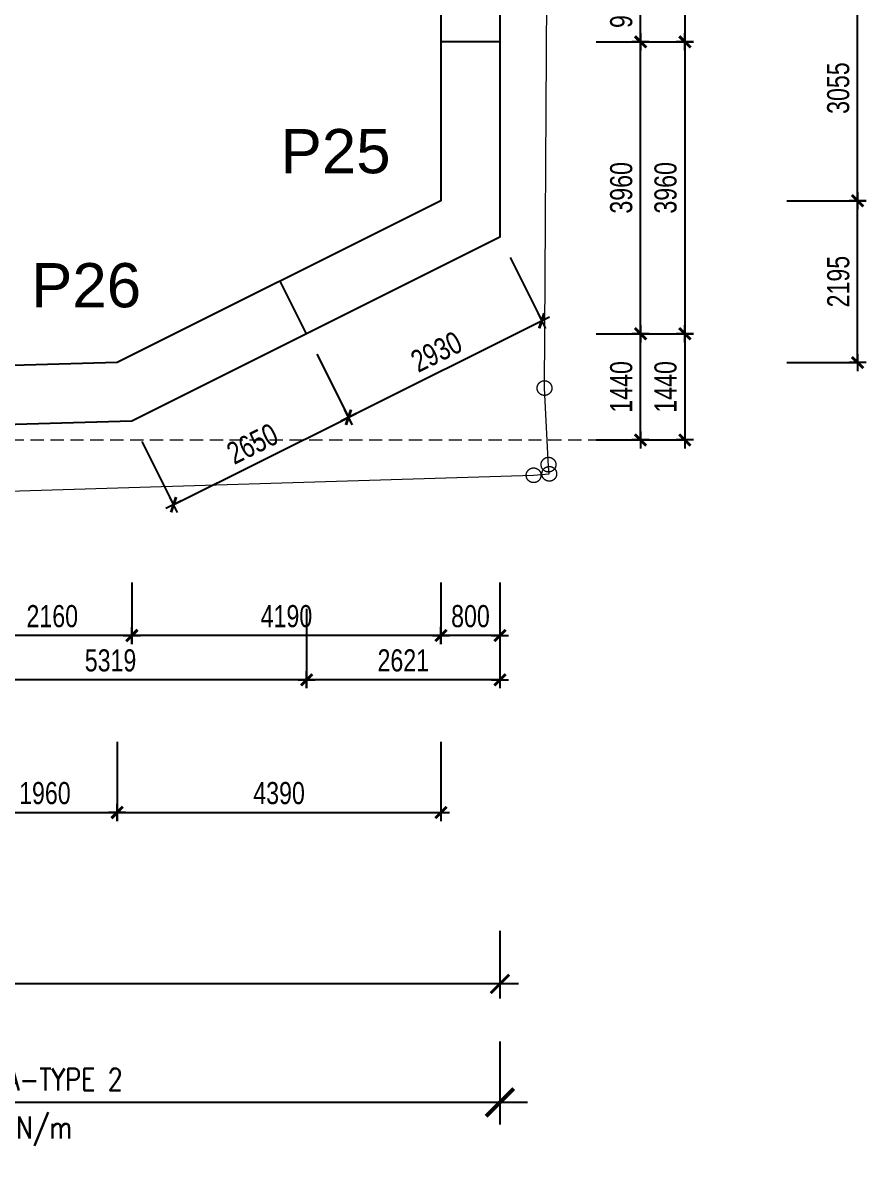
# Model space of a CAD drawing. Header units: millimetres. Extents: x 2611025 to 4139346, y -89870 to 101087.
# Drawn here: x 2706396 to 2717830, y -53857 to -38376 of the extents above; entities that cross this region are included whole.
import ezdxf
from ezdxf.enums import TextEntityAlignment as Align

# ---------------------------------------------------------------- set-up
doc = ezdxf.new("R2010")
doc.units = ezdxf.units.MM
doc.header["$LTSCALE"] = 1200
doc.header["$PDMODE"] = 35
doc.linetypes.add('$$DASHED$$', pattern=[0.75, 0.5, -0.25])
doc.linetypes.add('ChainLines2', pattern=[3230, 2800, -140, 150, -140])
for name, color, linetype, lineweight in [('2D_SIKITI', 6, 'ChainLines2', 20), ('BOUND', 3, 'Continuous', 20), ('K-THUOC', 1, 'Continuous', 18)]:
    doc.layers.add(name, color=color, linetype=linetype, lineweight=lineweight)
for name, color, linetype in [('CDC.02.DIM', 1, 'Continuous'), ('CDC.06.TEXT', 2, 'Continuous'), ('WALL-RC', 2, 'Continuous')]:
    doc.layers.add(name, color=color, linetype=linetype)
doc.styles.add('1', font='arial.ttf', dxfattribs={"width": 0.75})
doc.styles.add('Arial', font='arial.ttf', dxfattribs={"height": 480})
doc.styles.add('DIMTEXT', font='romans.shx', dxfattribs={"width": 0.8})
doc.styles.add('SMTEXT', font='arial.ttf', dxfattribs={"width": 0.75})
doc.dimstyles.new('120X1', dxfattribs={"dimscale": 120, "dimtxt": 2.5, "dimasz": 0.008, "dimexe": 0, "dimexo": 0, "dimgap": 0.9, "dimtad": 1, "dimdec": 0, "dimzin": 13, "dimdsep": 46, "dimtxsty": '1', "dimblk1": 'CHEO', "dimblk2": 'CHEO', "dimsah": 1, "dimcen": 0, "dimclrd": 256, "dimclre": 256, "dimclrt": 3, "dimadec": 0, "dimazin": 0, "dimtfac": 1, "dimtdec": 0, "dimtix": 1, "dimtmove": 2, "dimatfit": 3, "dimldrblk": 'CHEO', "dimfxl": 8, "dimfxlon": 1, "dimtolj": 1, "dimtzin": 13, "dimarcsym": 0})
doc.dimstyles.new('BSV1-100', dxfattribs={"dimtxt": 300, "dimasz": 250, "dimexe": 200, "dimexo": 0, "dimgap": 108, "dimtad": 1, "dimdec": 0, "dimdsep": 46, "dimtxsty": 'SMTEXT', "dimblk": 'ARCHTICK', "dimcen": 100, "dimdle": 250, "dimclrd": 256, "dimclre": 256, "dimclrt": 1, "dimadec": 0, "dimazin": 0, "dimtfac": 1, "dimtdec": 0, "dimtix": 1, "dimtmove": 2, "dimatfit": 3, "dimfxl": 720, "dimfxlon": 1, "dimtolj": 1, "dimtzin": 0, "dimarcsym": 0})
doc.dimstyles.new('BSV100', dxfattribs={"dimscale": 1.5, "dimtxt": 300, "dimasz": 250, "dimexe": 200, "dimexo": 0, "dimgap": 108, "dimtad": 1, "dimdec": 0, "dimdsep": 46, "dimtxsty": 'SMTEXT', "dimblk": 'ARCHTICK', "dimcen": 100, "dimdle": 250, "dimclrd": 256, "dimclre": 256, "dimclrt": 2, "dimadec": 0, "dimazin": 0, "dimtfac": 1, "dimtdec": 0, "dimtix": 1, "dimtmove": 2, "dimatfit": 3, "dimfxl": 550, "dimfxlon": 1, "dimtolj": 1, "dimtzin": 0, "dimarcsym": 0})

# ---------------------------------------------------------------- blocks, each defined once
blk = doc.blocks.new('*D12')
at = {"layer": 'Defpoints', "color": 0, "transparency": 16777216}
for p in [(2712865, -5720), (2712865, -5720), (2712865, -41087), (2712351, -41652), (2707874, -43582)]:
    blk.add_point(p, dxfattribs=at)
blk = doc.blocks.new('CHEO')
at = {"layer": 'CDC.02.DIM'}
for points in [[(-121, 0), (121, 0)], [(0, 121), (0, -121)]]:
    blk.add_lwpolyline(points, dxfattribs=at)
at = {"layer": 'CDC.02.DIM', "const_width": 40}
blk.add_lwpolyline([(80, 80), (-80, -81)], dxfattribs=at)
blk = doc.blocks.new('_ArchTick')
at = {"color": 0, "linetype": 'ByBlock', "const_width": 0.15}
blk.add_lwpolyline([(-0.5, -0.5), (0.5, 0.5)], dxfattribs=at)
blk = doc.blocks.new('*D19')
at = {"layer": 'BOUND', "lineweight": -2, "transparency": 16777216}
for p, q in [((2672529, -50692), (2672529, -51612)), ((2712865, -50692), (2712865, -51612)), ((2713115, -51412), (2672279, -51412))]:
    blk.add_line(p, q, dxfattribs=at)
at = {"layer": 'Defpoints', "color": 0, "transparency": 16777216}
for p in [(2672529, -43353), (2712865, -43353), (2672529, -51412)]:
    blk.add_point(p, dxfattribs=at)
at = {"layer": 'BOUND', "lineweight": -2, "transparency": 16777216, "xscale": 250, "yscale": 250, "zscale": 250, "rotation": 180}
blk.add_blockref('_ArchTick', (2672529, -51412), dxfattribs=at)
at = {"layer": 'BOUND', "lineweight": -2, "transparency": 16777216, "xscale": 250, "yscale": 250, "zscale": 250}
blk.add_blockref('_ArchTick', (2712865, -51412), dxfattribs=at)
at = {"layer": 'BOUND', "color": 1, "transparency": 16777216, "insert": (2692697, -51149), "char_height": 300, "attachment_point": 5, "style": 'SMTEXT'}
blk.add_mtext('\\A1;GL= -0.50', dxfattribs=at)
blk = doc.blocks.new('*D58')
at = {"layer": 'Defpoints', "color": 0, "transparency": 16777216}
for p in [(2712865, -43353), (2699028, -43615), (2699028, -53020)]:
    blk.add_point(p, dxfattribs=at)
at = {"layer": 'K-THUOC', "lineweight": -2, "transparency": 16777216}
for p, q in [((2699028, -52195), (2699028, -53320)), ((2712865, -52195), (2712865, -53320)), ((2713240, -53020), (2698653, -53020))]:
    blk.add_line(p, q, dxfattribs=at)
at = {"layer": 'K-THUOC', "lineweight": -2, "transparency": 16777216, "xscale": 375, "yscale": 375, "zscale": 375, "rotation": 180}
blk.add_blockref('_ArchTick', (2699028, -53020), dxfattribs=at)
at = {"layer": 'K-THUOC', "lineweight": -2, "transparency": 16777216, "xscale": 375, "yscale": 375, "zscale": 375}
blk.add_blockref('_ArchTick', (2712865, -53020), dxfattribs=at)
at = {"layer": 'K-THUOC', "color": 2, "transparency": 16777216, "char_height": 300, "attachment_point": 5, "style": 'DIMTEXT'}
for s, insert in [('\\A1;X8&Y1a AREA-TYPE 2', (2705946, -52708)), ('\\A1;SC=45 KN/m', (2705946, -53410))]:
    blk.add_mtext(s, dxfattribs=dict(at, insert=insert))
blk = doc.blocks.new('*D90')
at = {"layer": 'CDC.02.DIM', "lineweight": -2, "transparency": 16777216}
for p, q in [((2710381, -42869), (2710811, -43727)), ((2708441, -44912), (2710810, -43728)), ((2708011, -44054), (2708440, -44913))]:
    blk.add_line(p, q, dxfattribs=at)
at = {"layer": 'Defpoints', "color": 0, "transparency": 16777216}
for p in [(2710244, -42595), (2707874, -43780), (2710811, -43727)]:
    blk.add_point(p, dxfattribs=at)
at = {"layer": 'CDC.02.DIM', "lineweight": -2, "transparency": 16777216, "xscale": 0.96, "yscale": 0.96, "zscale": 0.96}
for p, rotation in [((2710811, -43727), 26.56501098836031), ((2708440, -44913), 206.5650109883603)]:
    blk.add_blockref('CHEO', p, dxfattribs=dict(at, rotation=rotation))
at = {"layer": 'CDC.02.DIM', "color": 3, "transparency": 16777216, "insert": (2709509, -44086), "char_height": 300, "attachment_point": 5, "rotation": 26.565, "style": '1'}
blk.add_mtext('\\A1;2650', dxfattribs=at)
blk = doc.blocks.new('*D91')
at = {"layer": 'CDC.02.DIM', "lineweight": -2, "transparency": 16777216}
for p, q in [((2713002, -41558), (2713431, -42417)), ((2710811, -43727), (2713430, -42417)), ((2710381, -42869), (2710811, -43727))]:
    blk.add_line(p, q, dxfattribs=at)
at = {"layer": 'Defpoints', "color": 0, "transparency": 16777216}
for p in [(2712865, -41284), (2713431, -42417), (2710244, -42595)]:
    blk.add_point(p, dxfattribs=at)
at = {"layer": 'CDC.02.DIM', "lineweight": -2, "transparency": 16777216, "xscale": 0.96, "yscale": 0.96, "zscale": 0.96}
for p, rotation in [((2713431, -42417), 26.56501098836031), ((2710811, -43727), 206.5650109883603)]:
    blk.add_blockref('CHEO', p, dxfattribs=dict(at, rotation=rotation))
at = {"layer": 'CDC.02.DIM', "color": 3, "transparency": 16777216, "insert": (2712004, -42839), "char_height": 300, "attachment_point": 5, "rotation": 26.565, "style": '1'}
blk.add_mtext('\\A1;2930', dxfattribs=at)
blk = doc.blocks.new('*D197')
at = {"layer": 'CDC.02.DIM', "lineweight": -2, "transparency": 16777216}
for p, q in [((2705715, -48127), (2705715, -49087)), ((2707675, -48127), (2707675, -49087)), ((2705716, -49087), (2707674, -49087))]:
    blk.add_line(p, q, dxfattribs=at)
at = {"layer": 'Defpoints', "color": 0, "transparency": 16777216}
for p in [(2705715, -45969), (2707675, -45969), (2707675, -49087)]:
    blk.add_point(p, dxfattribs=at)
at = {"layer": 'CDC.02.DIM', "lineweight": -2, "transparency": 16777216, "xscale": 0.96, "yscale": 0.96, "zscale": 0.96, "rotation": 180}
blk.add_blockref('CHEO', (2705715, -49087), dxfattribs=at)
at = {"layer": 'CDC.02.DIM', "lineweight": -2, "transparency": 16777216, "xscale": 0.96, "yscale": 0.96, "zscale": 0.96}
blk.add_blockref('CHEO', (2707675, -49087), dxfattribs=at)
at = {"layer": 'CDC.02.DIM', "color": 3, "transparency": 16777216, "insert": (2706695, -48826), "char_height": 300, "attachment_point": 5, "style": '1'}
blk.add_mtext('\\A1;1960', dxfattribs=at)
blk = doc.blocks.new('*D204')
at = {"layer": 'CDC.02.DIM', "lineweight": -2, "transparency": 16777216}
for p, q in [((2707675, -48127), (2707675, -49087)), ((2712065, -48127), (2712065, -49087)), ((2707676, -49087), (2712064, -49087))]:
    blk.add_line(p, q, dxfattribs=at)
at = {"layer": 'Defpoints', "color": 0, "transparency": 16777216}
for p in [(2707675, -45969), (2712065, -45969), (2712065, -49087)]:
    blk.add_point(p, dxfattribs=at)
at = {"layer": 'CDC.02.DIM', "lineweight": -2, "transparency": 16777216, "xscale": 0.96, "yscale": 0.96, "zscale": 0.96, "rotation": 180}
blk.add_blockref('CHEO', (2707675, -49087), dxfattribs=at)
at = {"layer": 'CDC.02.DIM', "lineweight": -2, "transparency": 16777216, "xscale": 0.96, "yscale": 0.96, "zscale": 0.96}
blk.add_blockref('CHEO', (2712065, -49087), dxfattribs=at)
at = {"layer": 'CDC.02.DIM', "color": 3, "transparency": 16777216, "insert": (2709870, -48826), "char_height": 300, "attachment_point": 5, "style": '1'}
blk.add_mtext('\\A1;4390', dxfattribs=at)
blk = doc.blocks.new('*D205')
at = {"layer": 'CDC.02.DIM', "lineweight": -2, "transparency": 16777216}
for p, q in [((2712065, -45969), (2712065, -46687)), ((2712865, -45969), (2712865, -46687)), ((2712864, -46687), (2712066, -46687))]:
    blk.add_line(p, q, dxfattribs=at)
at = {"layer": 'Defpoints', "color": 0, "transparency": 16777216}
for p in [(2712065, -45969), (2712865, -45969), (2712065, -46687)]:
    blk.add_point(p, dxfattribs=at)
at = {"layer": 'CDC.02.DIM', "lineweight": -2, "transparency": 16777216, "xscale": 0.96, "yscale": 0.96, "zscale": 0.96, "rotation": 180}
blk.add_blockref('CHEO', (2712065, -46687), dxfattribs=at)
at = {"layer": 'CDC.02.DIM', "lineweight": -2, "transparency": 16777216, "xscale": 0.96, "yscale": 0.96, "zscale": 0.96}
blk.add_blockref('CHEO', (2712865, -46687), dxfattribs=at)
at = {"layer": 'CDC.02.DIM', "color": 3, "transparency": 16777216, "insert": (2712465, -46426), "char_height": 300, "attachment_point": 5, "style": '1'}
blk.add_mtext('\\A1;800', dxfattribs=at)
blk = doc.blocks.new('*D206')
at = {"layer": 'CDC.02.DIM', "lineweight": -2, "transparency": 16777216}
for p, q in [((2707874, -45969), (2707874, -46687)), ((2712065, -45969), (2712065, -46687)), ((2712064, -46687), (2707875, -46687))]:
    blk.add_line(p, q, dxfattribs=at)
at = {"layer": 'Defpoints', "color": 0, "transparency": 16777216}
for p in [(2707874, -45969), (2712065, -45969), (2707874, -46687)]:
    blk.add_point(p, dxfattribs=at)
at = {"layer": 'CDC.02.DIM', "lineweight": -2, "transparency": 16777216, "xscale": 0.96, "yscale": 0.96, "zscale": 0.96, "rotation": 180}
blk.add_blockref('CHEO', (2707874, -46687), dxfattribs=at)
at = {"layer": 'CDC.02.DIM', "lineweight": -2, "transparency": 16777216, "xscale": 0.96, "yscale": 0.96, "zscale": 0.96}
blk.add_blockref('CHEO', (2712065, -46687), dxfattribs=at)
at = {"layer": 'CDC.02.DIM', "color": 3, "transparency": 16777216, "insert": (2709970, -46426), "char_height": 300, "attachment_point": 5, "style": '1'}
blk.add_mtext('\\A1;4190', dxfattribs=at)
blk = doc.blocks.new('*D207')
at = {"layer": 'CDC.02.DIM', "lineweight": -2, "transparency": 16777216}
for p, q in [((2705715, -45969), (2705715, -46687)), ((2707874, -45969), (2707874, -46687)), ((2707873, -46687), (2705716, -46687))]:
    blk.add_line(p, q, dxfattribs=at)
at = {"layer": 'Defpoints', "color": 0, "transparency": 16777216}
for p in [(2705715, -45969), (2707874, -45969), (2705715, -46687)]:
    blk.add_point(p, dxfattribs=at)
at = {"layer": 'CDC.02.DIM', "lineweight": -2, "transparency": 16777216, "xscale": 0.96, "yscale": 0.96, "zscale": 0.96, "rotation": 180}
blk.add_blockref('CHEO', (2705715, -46687), dxfattribs=at)
at = {"layer": 'CDC.02.DIM', "lineweight": -2, "transparency": 16777216, "xscale": 0.96, "yscale": 0.96, "zscale": 0.96}
blk.add_blockref('CHEO', (2707874, -46687), dxfattribs=at)
at = {"layer": 'CDC.02.DIM', "color": 3, "transparency": 16777216, "insert": (2706795, -46426), "char_height": 300, "attachment_point": 5, "style": '1'}
blk.add_mtext('\\A1;2160', dxfattribs=at)
blk = doc.blocks.new('*D232')
at = {"layer": 'CDC.02.DIM', "lineweight": -2, "transparency": 16777216}
for p, q in [((2710244, -46327), (2710244, -47287)), ((2712865, -46327), (2712865, -47287)), ((2712864, -47287), (2710245, -47287))]:
    blk.add_line(p, q, dxfattribs=at)
at = {"layer": 'Defpoints', "color": 0, "transparency": 16777216}
for p in [(2710244, -45969), (2712865, -45969), (2710244, -47287)]:
    blk.add_point(p, dxfattribs=at)
at = {"layer": 'CDC.02.DIM', "lineweight": -2, "transparency": 16777216, "xscale": 0.96, "yscale": 0.96, "zscale": 0.96, "rotation": 180}
blk.add_blockref('CHEO', (2710244, -47287), dxfattribs=at)
at = {"layer": 'CDC.02.DIM', "lineweight": -2, "transparency": 16777216, "xscale": 0.96, "yscale": 0.96, "zscale": 0.96}
blk.add_blockref('CHEO', (2712865, -47287), dxfattribs=at)
at = {"layer": 'CDC.02.DIM', "color": 3, "transparency": 16777216, "insert": (2711554, -47026), "char_height": 300, "attachment_point": 5, "style": '1'}
blk.add_mtext('\\A1;2621', dxfattribs=at)
blk = doc.blocks.new('*D233')
at = {"layer": 'CDC.02.DIM', "lineweight": -2, "transparency": 16777216}
for p, q in [((2704925, -46327), (2704925, -47287)), ((2710244, -46327), (2710244, -47287)), ((2710243, -47287), (2704926, -47287))]:
    blk.add_line(p, q, dxfattribs=at)
at = {"layer": 'Defpoints', "color": 0, "transparency": 16777216}
for p in [(2704925, -45969), (2710244, -45969), (2704925, -47287)]:
    blk.add_point(p, dxfattribs=at)
at = {"layer": 'CDC.02.DIM', "lineweight": -2, "transparency": 16777216, "xscale": 0.96, "yscale": 0.96, "zscale": 0.96, "rotation": 180}
blk.add_blockref('CHEO', (2704925, -47287), dxfattribs=at)
at = {"layer": 'CDC.02.DIM', "lineweight": -2, "transparency": 16777216, "xscale": 0.96, "yscale": 0.96, "zscale": 0.96}
blk.add_blockref('CHEO', (2710244, -47287), dxfattribs=at)
at = {"layer": 'CDC.02.DIM', "color": 3, "transparency": 16777216, "insert": (2707585, -47026), "char_height": 300, "attachment_point": 5, "style": '1'}
blk.add_mtext('\\A1;5319', dxfattribs=at)
blk = doc.blocks.new('*D1873')
at = {"layer": 'CDC.02.DIM', "lineweight": -2, "transparency": 16777216}
for p, q in [((2716712, 57698), (2717672, 57698)), ((2717672, 55504), (2717672, 57697)), ((2716712, 55503), (2717672, 55503))]:
    blk.add_line(p, q, dxfattribs=at)
at = {"layer": 'Defpoints', "color": 0, "transparency": 16777216}
for p in [(2715872, 57698), (2717672, 57698), (2715872, 55503)]:
    blk.add_point(p, dxfattribs=at)
at = {"layer": 'CDC.02.DIM', "lineweight": -2, "transparency": 16777216, "xscale": 0.96, "yscale": 0.96, "zscale": 0.96}
for p, rotation in [((2717672, 57698), 90), ((2717672, 55503), 270)]:
    blk.add_blockref('CHEO', p, dxfattribs=dict(at, rotation=rotation))
at = {"layer": 'CDC.02.DIM', "color": 3, "transparency": 16777216, "insert": (2717411, 56601), "char_height": 300, "attachment_point": 5, "rotation": 90, "style": '1'}
blk.add_mtext('\\A1;2195', dxfattribs=at)
blk = doc.blocks.new('*D1874')
at = {"layer": 'CDC.02.DIM', "lineweight": -2, "transparency": 16777216}
for p, q in [((2716712, 60753), (2717672, 60753)), ((2717672, 57699), (2717672, 60752)), ((2716712, 57698), (2717672, 57698))]:
    blk.add_line(p, q, dxfattribs=at)
at = {"layer": 'Defpoints', "color": 0, "transparency": 16777216}
for p in [(2715872, 60753), (2717672, 60753), (2715872, 57698)]:
    blk.add_point(p, dxfattribs=at)
at = {"layer": 'CDC.02.DIM', "lineweight": -2, "transparency": 16777216, "xscale": 0.96, "yscale": 0.96, "zscale": 0.96}
for p, rotation in [((2717672, 60753), 90), ((2717672, 57698), 270)]:
    blk.add_blockref('CHEO', p, dxfattribs=dict(at, rotation=rotation))
at = {"layer": 'CDC.02.DIM', "color": 3, "transparency": 16777216, "insert": (2717410, 59226), "char_height": 300, "attachment_point": 5, "rotation": 90, "style": '1'}
blk.add_mtext('\\A1;3055', dxfattribs=at)
blk = doc.blocks.new('*D1894')
at = {"layer": 'CDC.02.DIM', "lineweight": -2, "transparency": 16777216}
for p, q in [((2714129, 55893), (2714729, 55893)), ((2714729, 54454), (2714729, 55892)), ((2714129, 54453), (2714729, 54453))]:
    blk.add_line(p, q, dxfattribs=at)
at = {"layer": 'Defpoints', "color": 0, "transparency": 16777216}
for p in [(2714129, 55893), (2714729, 55893), (2714129, 54453)]:
    blk.add_point(p, dxfattribs=at)
at = {"layer": 'CDC.02.DIM', "lineweight": -2, "transparency": 16777216, "xscale": 0.96, "yscale": 0.96, "zscale": 0.96}
for p, rotation in [((2714729, 55893), 90), ((2714729, 54453), 270)]:
    blk.add_blockref('CHEO', p, dxfattribs=dict(at, rotation=rotation))
at = {"layer": 'CDC.02.DIM', "color": 3, "transparency": 16777216, "insert": (2714468, 55173), "char_height": 300, "attachment_point": 5, "rotation": 90, "style": '1'}
blk.add_mtext('\\A1;1440', dxfattribs=at)
blk = doc.blocks.new('*D1895')
at = {"layer": 'CDC.02.DIM', "lineweight": -2, "transparency": 16777216}
for p, q in [((2714129, 59853), (2714729, 59853)), ((2714729, 55894), (2714729, 59852)), ((2714129, 55893), (2714729, 55893))]:
    blk.add_line(p, q, dxfattribs=at)
at = {"layer": 'Defpoints', "color": 0, "transparency": 16777216}
for p in [(2714129, 59853), (2714729, 59853), (2714129, 55893)]:
    blk.add_point(p, dxfattribs=at)
at = {"layer": 'CDC.02.DIM', "lineweight": -2, "transparency": 16777216, "xscale": 0.96, "yscale": 0.96, "zscale": 0.96}
for p, rotation in [((2714729, 59853), 90), ((2714729, 55893), 270)]:
    blk.add_blockref('CHEO', p, dxfattribs=dict(at, rotation=rotation))
at = {"layer": 'CDC.02.DIM', "color": 3, "transparency": 16777216, "insert": (2714468, 57873), "char_height": 300, "attachment_point": 5, "rotation": 90, "style": '1'}
blk.add_mtext('\\A1;3960', dxfattribs=at)
blk = doc.blocks.new('*D1896')
at = {"layer": 'CDC.02.DIM', "lineweight": -2, "transparency": 16777216}
for p, q in [((2714129, 60753), (2714729, 60753)), ((2714729, 59854), (2714729, 60752)), ((2714129, 59853), (2714729, 59853))]:
    blk.add_line(p, q, dxfattribs=at)
at = {"layer": 'Defpoints', "color": 0, "transparency": 16777216}
for p in [(2714129, 60753), (2714729, 60753), (2714129, 59853)]:
    blk.add_point(p, dxfattribs=at)
at = {"layer": 'CDC.02.DIM', "lineweight": -2, "transparency": 16777216, "xscale": 0.96, "yscale": 0.96, "zscale": 0.96}
for p, rotation in [((2714729, 60753), 90), ((2714729, 59853), 270)]:
    blk.add_blockref('CHEO', p, dxfattribs=dict(at, rotation=rotation))
at = {"layer": 'CDC.02.DIM', "color": 3, "transparency": 16777216, "insert": (2714468, 60303), "char_height": 300, "attachment_point": 5, "rotation": 90, "style": '1'}
blk.add_mtext('\\A1;900', dxfattribs=at)
blk = doc.blocks.new('*D1924')
at = {"layer": 'CDC.02.DIM', "lineweight": -2, "transparency": 16777216}
for p, q in [((2714370, 62853), (2715330, 62853)), ((2715330, 62852), (2715330, 59854)), ((2714370, 59853), (2715330, 59853))]:
    blk.add_line(p, q, dxfattribs=at)
at = {"layer": 'Defpoints', "color": 0, "transparency": 16777216}
for p in [(2714129, 62853), (2714129, 59853), (2715330, 59853)]:
    blk.add_point(p, dxfattribs=at)
at = {"layer": 'CDC.02.DIM', "lineweight": -2, "transparency": 16777216, "xscale": 0.96, "yscale": 0.96, "zscale": 0.96}
for p, rotation in [((2715330, 62853), 90), ((2715330, 59853), 270)]:
    blk.add_blockref('CHEO', p, dxfattribs=dict(at, rotation=rotation))
at = {"layer": 'CDC.02.DIM', "color": 3, "transparency": 16777216, "insert": (2715069, 61353), "char_height": 300, "attachment_point": 5, "rotation": 90, "style": '1'}
blk.add_mtext('\\A1;3000', dxfattribs=at)
blk = doc.blocks.new('*D1925')
at = {"layer": 'CDC.02.DIM', "lineweight": -2, "transparency": 16777216}
for p, q in [((2714370, 59853), (2715330, 59853)), ((2715330, 59852), (2715330, 55894)), ((2714370, 55893), (2715330, 55893))]:
    blk.add_line(p, q, dxfattribs=at)
at = {"layer": 'Defpoints', "color": 0, "transparency": 16777216}
for p in [(2714129, 59853), (2714129, 55893), (2715330, 55893)]:
    blk.add_point(p, dxfattribs=at)
at = {"layer": 'CDC.02.DIM', "lineweight": -2, "transparency": 16777216, "xscale": 0.96, "yscale": 0.96, "zscale": 0.96}
for p, rotation in [((2715330, 59853), 90), ((2715330, 55893), 270)]:
    blk.add_blockref('CHEO', p, dxfattribs=dict(at, rotation=rotation))
at = {"layer": 'CDC.02.DIM', "color": 3, "transparency": 16777216, "insert": (2715069, 57873), "char_height": 300, "attachment_point": 5, "rotation": 90, "style": '1'}
blk.add_mtext('\\A1;3960', dxfattribs=at)
blk = doc.blocks.new('*D1926')
at = {"layer": 'CDC.02.DIM', "lineweight": -2, "transparency": 16777216}
for p, q in [((2714370, 55893), (2715330, 55893)), ((2715330, 55892), (2715330, 54454)), ((2714370, 54453), (2715330, 54453))]:
    blk.add_line(p, q, dxfattribs=at)
at = {"layer": 'Defpoints', "color": 0, "transparency": 16777216}
for p in [(2714129, 55893), (2714129, 54453), (2715330, 54453)]:
    blk.add_point(p, dxfattribs=at)
at = {"layer": 'CDC.02.DIM', "lineweight": -2, "transparency": 16777216, "xscale": 0.96, "yscale": 0.96, "zscale": 0.96}
for p, rotation in [((2715330, 55893), 90), ((2715330, 54453), 270)]:
    blk.add_blockref('CHEO', p, dxfattribs=dict(at, rotation=rotation))
at = {"layer": 'CDC.02.DIM', "color": 3, "transparency": 16777216, "insert": (2715069, 55173), "char_height": 300, "attachment_point": 5, "rotation": 90, "style": '1'}
blk.add_mtext('\\A1;1440', dxfattribs=at)
blk = doc.blocks.new('asdasdas')
at = {"layer": 'CDC.02.DIM'}
for base, p1, p2, picture, middle in [((2715330.4, 59853.1), (2714128.6, 62853.1), (2714128.6, 59853.1), '*D1924', (2715069.1, 61353.1)), ((2714729.1, 60753), (2714128.6, 59853.1), (2714128.6, 60753), '*D1896', (2714467.9, 60303.1)), ((2717671.7, 60753.1), (2715871.7, 57698.1), (2715871.7, 60753.1), '*D1874', (2717410.4, 59225.6)), ((2714729.1, 59853.1), (2714128.6, 55892.9), (2714128.6, 59853.1), '*D1895', (2714467.8, 57873)), ((2715330.4, 55892.9), (2714128.6, 59853.1), (2714128.6, 55892.9), '*D1925', (2715069.1, 57873)), ((2717671.7, 57698.1), (2715871.7, 55503.1), (2715871.7, 57698.1), '*D1873', (2717410.5, 56600.6)), ((2714729.1, 55892.9), (2714128.6, 54453.1), (2714128.6, 55892.9), '*D1894', (2714467.9, 55173)), ((2715330.4, 54453.1), (2714128.6, 55892.9), (2714128.6, 54453.1), '*D1926', (2715069.2, 55173))]:
    dim = blk.add_linear_dim(base=base, p1=p1, p2=p2, angle=90, dimstyle='120X1', dxfattribs=at)
    dim.commit()
    dim.dimension.update_dxf_attribs({"geometry": picture, "text_midpoint": middle})

msp = doc.modelspace()

# ---------------------------------------------------------------- linework, layer by layer
at = {"layer": '2D_SIKITI', "color": 220, "true_color": 0xff00bf}
for p, q in [((2713468.9, -43330.6), (2713524.9, -33517)), ((2713524.3, -44394.4), (2713468.9, -43330.6)), ((2713533.5, -44494), (2713524.3, -44394.4)), ((2698901.7, -44947.8), (2713321.3, -44513.5)), ((2713321.3, -44513.5), (2713533.5, -44494))]:
    msp.add_line(p, q, dxfattribs=at)
for centre in [(2713468.9, -43330.6), (2713523, -44369.2), (2713321.3, -44513.5), (2713533.5, -44494)]:
    msp.add_circle(centre, 100, dxfattribs=at)
at = {"layer": 'BOUND', "color": 8, "linetype": '$$DASHED$$', "ltscale": 0.3}
msp.add_line((2646019.9, -44034.6), (2715337, -44034.6), dxfattribs=at)
at = {"layer": 'WALL-RC'}
for p, q in [((2712864.7, -38634.5), (2712064.7, -38634.5)), ((2710244, -42594.3), (2709886.2, -41878.8))]:
    msp.add_line(p, q, dxfattribs=at)
for points in [[(2648374.7, -20834.6), (2648374.7, -7284.6), (2656814.7, -7284.6), (2664314.7, -7284.6), (2710450.8, -7284.6), (2712433.3, -9265.8), (2712864.7, -15928.7), (2712864.7, -41284), (2707874.4, -43779.1), (2699026.3, -44034.6), (2660714.7, -44034.6), (2658914.7, -44034.6), (2652289.1, -44034.6), (2648374.7, -40215.7), (2648374.7, -21134.1)], [(2649174.7, -20834.6), (2649174.7, -8084.6), (2656814.7, -8084.6), (2664314.7, -8084.6), (2710119.6, -8084.6), (2711654.5, -9618.5), (2712064.7, -15954.6), (2712064.7, -40789.6), (2707674.7, -42984.6), (2699014.7, -43234.6), (2660714.7, -43234.6), (2658914.7, -43234.6), (2652614.7, -43234.6), (2649174.7, -39878.6), (2649174.7, -21134.1)]]:
    msp.add_lwpolyline(points, dxfattribs=at)

# ---------------------------------------------------------------- block references
msp.add_blockref('asdasdas', (42.3, -98487.7), dxfattribs=at)

# ---------------------------------------------------------------- texts
at = {"layer": 'CDC.06.TEXT', "style": 'Arial'}
for s, p in [('P25', (2710636.6, -40116.9)), ('P26', (2707253.9, -41935.4))]:
    msp.add_text(s, height=600, dxfattribs=at).set_placement(p, align=Align.MIDDLE_CENTER)

# ---------------------------------------------------------------- dimensions: what is measured, and where the dimension line sits
at = {"layer": 'BOUND'}
dim = msp.add_linear_dim(base=(2672529, -51411.9), p1=(2712864.7, -43352.9), p2=(2672529, -43352.9), text='GL= -0.50', dimstyle='BSV1-100', dxfattribs=at)
dim.commit()
dim.dimension.update_dxf_attribs({"geometry": '*D19', "text_midpoint": (2692696.9, -51148.8)})
at = {"layer": 'CDC.02.DIM'}
dim = msp.add_angular_dim_2l(base=(2712351.1, -41651.9), line1=((2712865.2, -5720.4), (2712865.2, -5720.4)), line2=((2707874.5, -43582.1), (2712865.2, -41086.7)), dimstyle='120X1', dxfattribs=at)
dim.commit()
dim.dimension.update_dxf_attribs({"geometry": '*D12', "text_midpoint": (2712351.1, -41651.9)})
for base, p1, p2, picture, middle in [((2713431.2, -42417), (2710244.2, -42594.8), (2712864.7, -41284), '*D91', (2712004, -42838.5)), ((2710810.5, -43727.4), (2707874, -43779.9), (2710244.2, -42594.8), '*D90', (2709508.6, -44086.3))]:
    dim = msp.add_linear_dim(base=base, p1=p1, p2=p2, angle=26.56501, dimstyle='120X1', dxfattribs=at)
    dim.commit()
    dim.dimension.update_dxf_attribs({"geometry": picture, "text_midpoint": middle})
for base, p1, p2, picture, middle in [((2704925.2, -47286.8), (2710244, -45969), (2704925.2, -45969), '*D233', (2707584.6, -47025.6)), ((2707674.7, -49086.8), (2705714.7, -45969), (2707674.7, -45969), '*D197', (2706694.7, -48825.7)), ((2705714.7, -46686.8), (2707874.4, -45969), (2705714.7, -45969), '*D207', (2706794.6, -46425.7)), ((2712064.7, -49086.8), (2707674.7, -45969), (2712064.7, -45969), '*D204', (2709869.7, -48825.6)), ((2707874.4, -46686.8), (2712064.7, -45969), (2707874.4, -45969), '*D206', (2709969.6, -46425.7)), ((2710244, -47286.8), (2712864.7, -45969), (2710244, -45969), '*D232', (2711554.4, -47025.7)), ((2712064.7, -46686.8), (2712864.7, -45969), (2712064.7, -45969), '*D205', (2712464.7, -46425.7))]:
    dim = msp.add_linear_dim(base=base, p1=p1, p2=p2, dimstyle='120X1', dxfattribs=at)
    dim.commit()
    dim.dimension.update_dxf_attribs({"geometry": picture, "text_midpoint": middle})
at = {"layer": 'K-THUOC'}
dim = msp.add_linear_dim(base=(2699027.7, -53019.5), p1=(2712864.7, -43352.9), p2=(2699027.7, -43614.6), text='X8&Y1a AREA-TYPE 2\\XSC=45 KN/m', dimstyle='BSV100', override={"dimtxt": 200, "dimtxsty": 'DIMTEXT'}, dxfattribs=at)
dim.commit()
dim.dimension.update_dxf_attribs({"geometry": '*D58', "text_midpoint": (2705946.2, -53019.5)})

doc.saveas('drawing.dxf')
